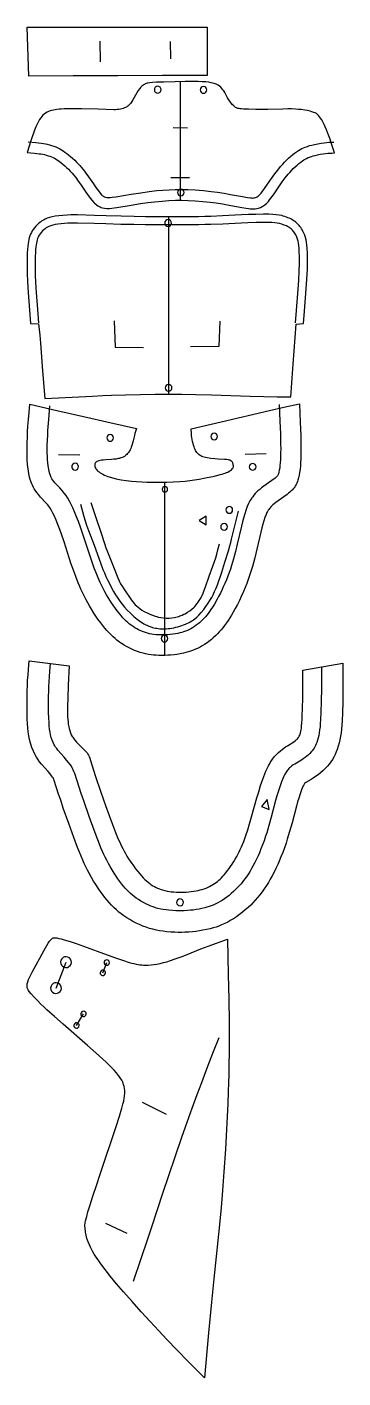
# Model space of a CAD drawing. Extents: x 1 to 293, y 1 to 877.
# Drawn here: x 1 to 118, y 376 to 877 of the extents above; entities that cross this region are included whole.
import ezdxf

# ---------------------------------------------------------------- set-up
doc = ezdxf.new("R2010")
doc.units = 0

msp = doc.modelspace()

# ---------------------------------------------------------------- linework, layer by layer
for points in [[(67.868591, 859.527405), (51.307343, 859.458679), (34.74617, 859.389893), (18.184999, 859.321045), (1.62375, 859.252258), (0.999453, 877.434875), (17.716719, 877.448975), (34.433983, 877.463135), (51.151249, 877.477234), (67.868591, 877.491333), (67.868591, 859.527405)], [(28.059765, 872.245667), (28.17914, 864.550537)], [(54.173748, 872.06958), (54.293903, 865.652161)], [(1, 830.877686), (3.731562, 830.653809), (5.476016, 830.467163), (6.178515, 830.368042), (6.920938, 830.238953), (7.508437, 830.115051), (8.15789, 829.953125), (8.881953, 829.74176), (9.522031, 829.52832), (10.082969, 829.31366), (10.659531, 829.059814), (11.256093, 828.75769), (11.771718, 828.462341), (12.306093, 828.122314), (12.968828, 827.65802), (13.648594, 827.139587), (14.338281, 826.574768), (15.030937, 825.971069), (15.719687, 825.336243), (16.399843, 824.674255), (17.070234, 823.983826), (17.73, 823.262878), (18.271093, 822.63739), (19.119062, 821.587097), (20.046249, 820.337585), (20.848749, 819.191833), (22.875624, 816.224915), (24.125, 814.469971), (25.054531, 813.250549), (25.76453, 812.421082), (26.115469, 812.064453), (26.513594, 811.711304), (26.859297, 811.447388), (27.28367, 811.168518), (27.737812, 810.91864), (28.153671, 810.729431), (28.596718, 810.565247), (29.069374, 810.427612), (29.838749, 810.274841), (30.684608, 810.190125), (31.610624, 810.17804), (32.504295, 810.231445), (33.365154, 810.3302), (34.363514, 810.478821), (39.699219, 811.379272), (43.167187, 811.928345), (45.819218, 812.309875), (48.404842, 812.633972), (51.133282, 812.905579), (53.691013, 813.084106), (56.10828, 813.177246), (58.414139, 813.193054), (60.871716, 813.133179), (63.476406, 812.991943), (66.237968, 812.770752), (68.965782, 812.481628), (71.253433, 812.179688), (73.576714, 811.818359), (76.090157, 811.383118), (80.764687, 810.531494), (82.388435, 810.258362), (83.262184, 810.13147), (83.918671, 810.054199), (84.501564, 810.00769), (85.028984, 809.993286), (85.677811, 810.026184), (86.304688, 810.121521), (87.028122, 810.30719), (87.683594, 810.543884), (88.333672, 810.84967), (88.885155, 811.175049), (89.412964, 811.558472), (89.934685, 812.022278), (90.318588, 812.419128), (90.639839, 812.784119), (91.067657, 813.308716), (91.533432, 813.919434), (92.478668, 815.236572), (94.796486, 818.59552), (95.789688, 819.999268), (96.919373, 821.513), (98.004845, 822.858887), (98.596718, 823.543274), (99.295387, 824.30719), (99.898438, 824.930298), (100.603127, 825.617432), (101.304527, 826.258118), (101.998589, 826.84906), (102.685776, 827.388489), (103.272263, 827.809753), (103.859451, 828.192871), (104.35125, 828.482849), (104.84687, 828.746216), (105.450157, 829.02832), (105.964684, 829.238525), (106.602654, 829.465088), (107.269684, 829.668701), (107.973122, 829.854675), (108.846558, 830.055237), (109.888435, 830.261597), (110.926559, 830.436646), (111.908119, 830.572693), (112.681015, 830.654419), (113.460625, 830.708191), (114.159531, 830.73114), (115.157501, 830.734985), (113.98156, 834.540344), (113.558746, 835.820923), (113.117653, 837.081726), (112.653671, 838.317261), (112.250854, 839.31781), (111.755463, 840.463806), (111.338516, 841.357849), (110.841095, 842.337402), (110.434845, 843.060303), (110.041245, 843.684998), (109.65625, 844.212891), (109.269608, 844.655762), (108.870934, 845.025818), (108.449844, 845.335388), (107.995781, 845.596436), (107.498276, 845.821289), (106.837189, 846.055969), (106.114838, 846.257813), (105.210152, 846.457703), (104.116875, 846.648254), (102.840309, 846.826294), (101.799454, 846.939148), (100.677963, 847.024292), (99.250854, 847.081055), (97.834213, 847.089722), (96.013283, 847.055664), (90.407188, 846.893799), (88.354454, 846.873169), (85.942032, 846.886414), (83.276329, 846.944519), (81.352966, 847.02594), (80.687424, 847.075684), (80.129295, 847.137695), (79.729141, 847.200989), (79.306564, 847.293884), (78.989685, 847.390137), (78.752968, 847.48407), (78.471329, 847.627869), (78.252182, 847.767944), (78.033905, 847.933838), (77.755699, 848.182495), (77.220467, 848.760193), (76.90461, 849.151611), (76.579605, 849.58905), (75.982033, 850.481445), (75.516167, 851.258118), (74.441719, 853.172791), (74.083282, 853.753235), (73.782188, 854.193176), (73.383202, 854.699585), (72.954453, 855.145203), (72.494064, 855.529907), (72.001953, 855.859619), (71.691246, 856.033264), (71.258904, 856.239441), (70.920937, 856.376648), (70.452026, 856.538635), (69.962029, 856.679565), (69.449608, 856.801941), (68.477814, 856.975525), (67.374374, 857.101868), (66.096558, 857.186462), (64.602104, 857.234619), (62.603046, 857.252258), (59.795467, 857.232422), (55.964138, 857.167419), (51.830391, 857.076599), (49.097813, 856.987183), (47.553749, 856.901917), (46.570938, 856.806335), (45.859688, 856.683044), (45.573982, 856.608337), (45.257263, 856.50061), (44.903904, 856.347229), (44.612732, 856.196289), (44.264297, 855.981934), (43.973747, 855.77124), (43.682266, 855.527405), (43.388985, 855.246704), (43.152657, 854.993164), (42.854843, 854.63855), (42.318279, 853.911804), (41.735466, 853.011292), (41.237576, 852.159668), (40.311016, 850.479065), (39.88953, 849.786865), (39.436172, 849.154419), (39.192577, 848.864929), (38.93586, 848.593994), (38.594376, 848.28186), (38.30328, 848.053955), (37.914532, 847.796875), (37.582264, 847.613953), (37.22953, 847.451599), (36.761326, 847.277588), (36.271248, 847.133423), (35.768906, 847.017151), (35.163593, 846.911316), (34.474998, 846.829407), (33.827343, 846.786621), (33.187107, 846.776062), (27.476093, 846.94928), (21.281563, 847.079773), (17.530155, 847.116089), (16.07375, 847.106873), (14.750781, 847.077271), (13.72375, 847.032227), (12.937812, 846.978638), (12.071953, 846.892334), (11.409843, 846.799988), (10.797031, 846.687073), (10.120937, 846.522888), (9.603281, 846.363037), (9.032969, 846.146606), (8.431719, 845.864441), (7.82, 845.508972), (7.341094, 845.171204), (6.898516, 844.786011), (6.473281, 844.321716), (6.108438, 843.836792), (5.665703, 843.141602), (5.262422, 842.418884), (4.768125, 841.431946), (4.329609, 840.469727), (3.8075, 839.220032), (3.356484, 838.046936), (2.906016, 836.78894), (2.381484, 835.234924), (1, 830.877686)], [(50.786873, 854.231201), (50.691719, 854.709595), (50.42078, 855.115112), (50.015232, 855.386047), (49.536873, 855.481201), (49.058514, 855.386047), (48.652969, 855.115112), (48.38203, 854.709595), (48.286873, 854.231201), (48.38203, 853.752869), (48.652969, 853.347351), (49.058514, 853.076416), (49.536873, 852.981201), (50.015232, 853.076416), (50.42078, 853.347351), (50.691719, 853.752869), (50.786873, 854.231201)], [(58.059685, 813.332092), (58.059685, 824.282715), (58.059685, 835.233337), (58.059685, 846.18396), (58.059685, 857.134583)], [(67.787262, 854.15271), (67.692108, 854.631165), (67.421089, 855.036621), (67.015625, 855.307556), (66.537262, 855.40271), (66.058907, 855.307556), (65.653358, 855.036621), (65.382423, 854.631165), (65.287262, 854.15271), (65.382423, 853.674438), (65.653358, 853.26886), (66.058907, 852.997864), (66.537262, 852.90271), (67.015625, 852.997864), (67.421089, 853.26886), (67.692108, 853.674438), (67.787262, 854.15271)], [(55.266716, 840.186707), (60.569763, 840.035278)], [(1.382734, 834.859619), (4.219141, 834.631409), (5.257109, 834.528259), (6.231484, 834.411133), (7.13125, 834.276245), (7.854609, 834.143433), (8.54875, 833.992432), (9.340468, 833.790039), (10.133828, 833.556091), (10.946172, 833.283936), (11.660625, 833.010376), (12.39289, 832.689758), (13.144062, 832.313049), (13.785313, 831.949585), (14.440547, 831.53656), (15.107031, 831.076294), (15.780468, 830.574768), (16.456562, 830.037415), (17.131016, 829.469971), (17.932264, 828.757507), (18.717968, 828.019287), (19.358515, 827.386597), (19.985703, 826.737244), (20.599218, 826.070557), (21.198515, 825.385498), (21.783438, 824.681458), (22.353437, 823.957703), (22.908516, 823.217102), (23.870546, 821.865356), (25.65539, 819.251648), (26.557655, 817.956909), (27.500546, 816.65387), (28.175781, 815.778015), (28.692656, 815.186157), (28.919296, 814.968079), (29.113203, 814.809265), (29.343203, 814.649902), (29.5525, 814.532532), (29.786249, 814.43396), (30.063437, 814.350403), (30.600468, 814.249756), (31.191093, 814.206299), (31.858124, 814.218323), (32.679451, 814.295044), (34.031719, 814.493103), (39.699062, 815.436157), (43.286404, 815.992737), (46.341091, 816.415588), (49.271561, 816.752258), (51.427185, 816.945374), (53.774529, 817.097168), (56.01445, 817.179932), (58.164219, 817.19873), (59.468281, 817.181396), (60.745625, 817.144226), (63.476406, 817.003357), (64.928902, 816.898804), (66.599762, 816.75647), (69.43383, 816.455994), (71.799294, 816.144104), (74.188354, 815.773193), (76.523438, 815.371338), (81.050781, 814.553833), (82.852814, 814.249878), (84.031715, 814.085205), (84.459137, 814.044922), (84.852264, 814.02887), (85.203514, 814.045166), (85.533745, 814.098328), (85.888596, 814.193054), (86.213043, 814.319275), (86.509377, 814.473511), (86.816635, 814.676147), (87.107811, 814.915527), (87.393829, 815.198364), (87.923668, 815.816162), (88.623672, 816.743652), (91.798668, 821.302185), (93.029839, 823.009277), (94.108589, 824.419495), (95.184219, 825.727844), (95.952965, 826.599365), (96.625389, 827.319885), (97.423592, 828.126831), (98.117653, 828.787415), (98.937027, 829.519104), (99.645782, 830.110535), (100.361015, 830.66626), (101.083595, 831.18335), (101.814529, 831.659058), (102.430626, 832.021851), (103.053902, 832.352234), (103.685387, 832.650146), (104.327812, 832.918396), (105.116951, 833.205994), (105.930626, 833.461609), (106.77359, 833.691101), (107.799057, 833.933044), (109.003593, 834.177307), (110.191635, 834.381592), (111.308594, 834.539795), (112.185936, 834.635986), (113.062576, 834.700195), (113.931091, 834.72998), (114.985931, 834.732422)], [(54.465935, 821.625427), (61.368591, 821.598633)], [(59.364452, 816.083557), (59.269295, 816.561951), (58.99828, 816.967468), (58.592812, 817.238403), (58.114452, 817.333557), (57.636093, 817.238403), (57.230545, 816.967468), (56.95961, 816.561951), (56.864452, 816.083557), (56.95961, 815.605225), (57.230545, 815.199768), (57.636093, 814.928711), (58.114452, 814.833557), (58.592812, 814.928711), (58.99828, 815.199768), (59.269295, 815.605225), (59.364452, 816.083557)], [(98.947495, 740.207581), (99.821167, 752.333252), (100.909996, 767.247925), (103.732025, 767.446228), (104.05101, 772.017029), (104.669998, 780.288757), (104.922188, 783.911255), (105.125, 787.564514), (105.179688, 789.089844), (105.203667, 790.317017), (105.198746, 792.028748), (105.152809, 793.581177), (105.056244, 795.250854), (104.93, 796.664185), (104.795311, 797.673096), (104.636948, 798.507568), (104.399841, 799.427612), (104.125389, 800.257324), (103.920235, 800.779541), (103.736328, 801.197144), (103.480469, 801.717468), (103.254059, 802.130859), (102.942734, 802.641846), (102.670151, 803.044495), (102.375778, 803.439819), (102.058983, 803.825928), (101.719063, 804.20105), (101.355385, 804.563416), (100.96711, 804.911072), (100.659454, 805.161255), (100.337265, 805.401306), (99.885078, 805.704651), (99.410156, 805.988281), (98.91758, 806.252075), (98.412262, 806.495911), (97.899216, 806.719543), (97.383354, 806.922974), (96.742188, 807.148438), (96.114296, 807.341675), (95.622887, 807.473511), (94.629532, 807.681946), (93.550392, 807.826782), (92.299606, 807.919983), (90.798592, 807.973083), (88.839684, 807.993286), (86.000702, 807.962463), (83.179764, 807.875916), (80.676872, 807.759033), (73.553276, 807.372009), (69.231323, 807.19751), (67.038437, 807.139648), (64.716171, 807.09906), (59.199608, 807.055908), (49.47031, 807.060303), (44.97242, 807.094055), (40.778904, 807.149231), (35.953358, 807.241455), (30.353281, 807.380066), (26.04875, 807.509338), (19.737108, 807.732788), (18.440624, 807.752197), (17.333984, 807.741516), (15.913125, 807.689453), (14.346797, 807.582153), (12.804844, 807.42395), (11.457734, 807.233276), (10.317031, 807.015869), (9.380078, 806.781677), (8.514766, 806.501099), (7.724218, 806.171692), (7.098906, 805.852417), (6.514843, 805.50061), (5.965547, 805.117798), (5.360078, 804.634216), (4.788516, 804.113708), (4.253047, 803.560425), (3.756172, 802.978088), (3.300469, 802.370972), (2.944375, 801.832336), (2.620625, 801.267944), (2.329375, 800.665039), (2.070469, 800.010742), (1.844062, 799.292297), (1.680156, 798.635193), (1.538047, 797.918274), (1.416094, 797.13623), (1.293984, 796.104919), (1.195547, 794.964172), (1.117813, 793.705322), (1.050078, 792.077881), (1.013281, 790.554382), (1, 788.926697), (1.01375, 787.208862), (1.048516, 785.718445), (1.152969, 783.24469), (1.309297, 780.717651), (1.952969, 772.454529), (2.308437, 767.45575), (5.316875, 767.290588), (5.709375, 763.097229), (5.969375, 760.13031), (6.763047, 749.851074), (7.637422, 739.648254), (25.365313, 740.508362), (29.166718, 740.673035), (32.406326, 740.794189), (37.572891, 740.951843), (43.100624, 741.083557), (48.537498, 741.180786), (53.47031, 741.234497), (58.55125, 741.227966), (63.555935, 741.144653), (69.571404, 740.973083), (83.864922, 740.475891), (88.971016, 740.31897), (93.944611, 740.221313), (98.947495, 740.207581)], [(100.738197, 767.639038), (101.058205, 772.225769), (101.65461, 780.194641), (101.891167, 783.549194), (102.093437, 786.989197), (102.187416, 789.549072), (102.203438, 791.083862), (102.183746, 792.487854), (102.128593, 793.902039), (102.039215, 795.255005), (101.931404, 796.374817), (101.810623, 797.228577), (101.654686, 797.993164), (101.451561, 798.7229), (101.160469, 799.523132), (100.795624, 800.303894), (100.583984, 800.683716), (100.352028, 801.054688), (100.098434, 801.415283), (99.878517, 801.695618), (99.580154, 802.034668), (99.321327, 802.295898), (99.043282, 802.547485), (98.744843, 802.788818), (98.424843, 803.019226), (98.082886, 803.237976), (97.345467, 803.638733), (96.561874, 803.987732), (95.662498, 804.313904), (94.777184, 804.565674), (93.955856, 804.730774), (93.014687, 804.848267), (91.868515, 804.925842), (90.445, 804.970459), (88.781792, 804.985779), (86.043594, 804.95813), (83.062111, 804.866455), (80.590309, 804.749146), (73.683907, 804.374695), (69.326324, 804.198547), (67.114922, 804.14032), (64.774452, 804.099365), (59.221249, 804.055847), (49.449139, 804.060242), (44.93539, 804.094177), (40.726795, 804.149536), (35.883202, 804.24231), (30.265781, 804.381104), (25.957188, 804.51001), (19.713593, 804.729126), (18.615469, 804.746887), (17.558907, 804.739685), (16.218828, 804.693909), (14.911797, 804.609436), (13.651172, 804.489075), (12.453125, 804.333801), (11.459844, 804.163757), (10.552343, 803.960632), (9.842422, 803.753418), (9.133594, 803.481018), (8.662812, 803.251709), (8.165313, 802.957153), (7.708828, 802.633728), (7.218828, 802.228943), (6.756562, 801.790283), (6.325937, 801.323547), (5.884531, 800.772339), (5.534688, 800.262695), (5.29875, 799.854492), (5.119062, 799.484375), (4.922969, 798.990234), (4.775391, 798.525757), (4.616797, 797.891418), (4.499531, 797.289307), (4.395312, 796.61438), (4.30375, 795.861206), (4.209922, 794.846924), (4.132891, 793.703125), (4.072031, 792.421082), (4.02875, 791.00415), (4.006953, 789.467163), (4.007891, 788.105896), (4.028515, 786.681152), (4.071094, 785.201965), (4.170312, 783.058716), (4.329141, 780.564331), (4.945625, 772.667847), (5.302187, 767.649902)], [(53.394375, 805.995911), (52.916092, 805.900757), (52.510544, 805.629822), (52.239529, 805.224365), (52.144375, 804.745911), (52.239529, 804.267639), (52.510544, 803.862122), (52.916092, 803.591064), (53.394375, 803.495911), (53.872734, 803.591064), (54.278278, 803.862122), (54.549297, 804.267639), (54.644375, 804.745911), (54.549297, 805.224365), (54.278278, 805.629822), (53.872734, 805.900757), (53.394375, 805.995911)], [(53.587967, 806.807617), (53.587967, 790.411011), (53.587967, 774.014343), (53.587967, 757.617615), (53.587967, 741.220947)], [(33.349766, 768.393127), (33.745155, 758.69574), (44.22031, 758.578125)], [(72.590698, 768.349426), (72.203903, 758.873596), (61.681328, 758.749207)], [(53.572655, 744.839966), (53.094296, 744.744812), (52.688747, 744.473877), (52.417812, 744.068359), (52.322655, 743.589966), (52.417812, 743.111633), (52.688747, 742.706055), (53.094296, 742.43512), (53.572655, 742.339966), (54.051014, 742.43512), (54.456562, 742.706055), (54.727497, 743.111633), (54.822655, 743.589966), (54.727497, 744.068359), (54.456562, 744.473877), (54.051014, 744.744812), (53.572655, 744.839966)], [(102.180779, 737.648682), (102.486794, 730.654175), (102.656013, 725.862183), (102.736717, 722.013916), (102.745079, 720.008423), (102.729996, 718.613831), (102.695389, 717.318176), (102.619843, 715.737122), (102.541794, 714.654602), (102.410309, 713.3396), (102.248825, 712.1604), (102.05867, 711.105164), (101.841095, 710.161987), (101.597656, 709.319275), (101.39875, 708.745911), (101.185699, 708.217712), (100.957809, 707.730042), (100.714218, 707.278442), (100.454216, 706.858276), (100.177032, 706.465149), (99.882027, 706.094421), (99.459526, 705.627258), (99.119843, 705.291321), (98.635078, 704.854065), (98.112968, 704.419983), (97.558594, 703.98645), (96.38578, 703.125671), (93.46273, 701.064758), (92.811089, 700.566467), (92.318672, 700.152588), (91.965622, 699.825439), (91.626167, 699.478516), (91.089607, 698.842712), (90.784683, 698.418579), (90.58828, 698.11499), (90.303589, 697.624573), (90.120392, 697.272156), (89.768433, 696.504761), (89.352104, 695.433105), (88.956718, 694.244446), (88.576637, 692.946838), (88.206169, 691.548584), (87.839767, 690.057861), (86.383751, 683.723206), (85.595779, 680.487427), (85.113121, 678.663086), (84.699059, 677.200317), (84.257652, 675.73645), (83.786873, 674.270935), (83.154373, 672.435425), (82.610703, 670.963257), (82.031403, 669.486877), (81.414604, 668.005554), (80.587814, 666.145752), (79.881485, 664.654602), (79.139061, 663.171692), (78.365074, 661.708862), (77.563751, 660.277954), (76.947418, 659.232727), (76.32, 658.217041), (75.683281, 657.23584), (75.039139, 656.294128), (74.389374, 655.39679), (73.735542, 654.547791), (73.077652, 653.746216), (72.415627, 652.990051), (71.749298, 652.277222), (71.078278, 651.605774), (70.176323, 650.771362), (69.49398, 650.18866), (68.576012, 649.465271), (67.881248, 648.960388), (66.945938, 648.333435), (65.998283, 647.755981), (65.275932, 647.354431), (64.292267, 646.859985), (63.535702, 646.519043), (62.496872, 646.10321), (61.691719, 645.819519), (60.861328, 645.559387), (60.003044, 645.322266), (59.114296, 645.107422), (57.87867, 644.85498), (56.592968, 644.642456), (55.604294, 644.51062), (54.264374, 644.373291), (53.250935, 644.300232), (52.236717, 644.253906), (51.227421, 644.235229), (49.899765, 644.254883), (48.925076, 644.30426), (47.974922, 644.384338), (47.052265, 644.495239), (46.155857, 644.63562), (44.99828, 644.86676), (44.15625, 645.071472), (43.064999, 645.383667), (42.006016, 645.738037), (40.975235, 646.131653), (39.968437, 646.561462), (38.981716, 647.02478), (38.010391, 647.525391), (37.049297, 648.073242), (36.093357, 648.679077), (35.376717, 649.177551), (34.417419, 649.909546), (33.692345, 650.514771), (32.960079, 651.172974), (32.218437, 651.88855), (31.465311, 652.666016), (30.700859, 653.505859), (29.929062, 654.403137), (29.154062, 655.352234), (28.379921, 656.347778), (27.356405, 657.737671), (26.600702, 658.819824), (25.859842, 659.929932), (24.902344, 661.44397), (24.212343, 662.597717), (23.551094, 663.761108), (22.920546, 664.930054), (21.934296, 666.887024), (21.022655, 668.849731), (20.508436, 670.027893), (20.016874, 671.204773), (19.095547, 673.549805), (18.24625, 675.875061), (17.456718, 678.169495), (16.71664, 680.417419), (14.799922, 686.38855), (13.8375, 689.216614), (13.209296, 690.945129), (12.498593, 692.790466), (11.820391, 694.438904), (11.183672, 695.87738), (10.587812, 697.108276), (10.089531, 698.029724), (9.582578, 698.860291), (9.0475, 699.630676), (8.56625, 700.248718), (8.043047, 700.862854), (6.070547, 703.001343), (5.254375, 703.928894), (4.592656, 704.757629), (3.981406, 705.630371), (3.695625, 706.089966), (3.423281, 706.568909), (3, 707.417542), (2.764609, 707.961609), (2.543516, 708.5354), (2.207109, 709.565063), (1.9675, 710.462341), (1.705156, 711.677246), (1.525078, 712.718018), (1.337266, 714.097351), (1.216719, 715.257263), (1.103281, 716.769897), (1.031094, 718.343445), (1.000078, 719.967651), (1.006562, 721.625854), (1.044453, 723.295837), (1.122813, 725.284302), (1.226875, 727.21936), (1.366797, 729.358337), (1.555391, 731.862854), (1.77, 734.390503), (2.055625, 737.489258), (12.107344, 735.190063), (21.946093, 732.939453), (31.784843, 730.688904), (41.623516, 728.438354), (41.286015, 727.396606), (41.052654, 726.573181), (40.881485, 725.875244), (40.445938, 723.937927), (40.205235, 722.992493), (39.962654, 722.19458), (39.726482, 721.541931), (39.506248, 721.020325), (39.310078, 720.614563), (39.102421, 720.237), (38.883358, 719.889282), (38.655937, 719.57196), (38.379063, 719.230225), (38.062031, 718.884338), (37.724998, 718.556641), (37.432968, 718.297852), (37.172733, 718.096069), (36.942734, 717.951599), (36.684765, 717.824036), (36.324688, 717.683044), (35.882576, 717.540039), (35.375546, 717.402222), (34.893826, 717.291992), (34.097031, 717.151672), (33.19656, 717.04718), (32.344688, 716.983032), (30.320391, 716.869507), (29.223906, 716.764771), (28.630703, 716.678955), (28.140078, 716.586487), (27.682108, 716.47522), (27.272343, 716.343994), (26.925938, 716.19165), (26.652344, 716.017883), (26.445936, 715.825012), (26.279764, 715.578979), (26.182186, 715.314026), (26.138985, 714.993347), (26.157108, 714.658569), (26.24625, 714.270386), (26.363047, 713.963806), (26.51914, 713.65625), (26.715937, 713.349609), (26.922499, 713.087219), (27.169374, 712.825317), (27.461639, 712.563416), (27.743437, 712.345154), (28.129608, 712.083313), (28.638203, 711.780518), (29.19664, 711.483948), (29.791874, 711.197388), (30.410936, 710.924133), (30.962812, 710.701538), (31.557108, 710.487305), (32.706875, 710.141907), (34.151249, 709.801147), (35.944843, 709.463562), (37.799843, 709.180664), (39.817108, 708.936646), (41.701717, 708.766174), (43.692108, 708.643188), (45.561172, 708.573486), (47.88953, 708.536072), (50.465, 708.542847), (52.874138, 708.587952), (55.330467, 708.6745), (57.738827, 708.807556), (59.693047, 708.962158), (61.494373, 709.155273), (63.142811, 709.378601), (64.888596, 709.663208), (67.289841, 710.124207), (70.610542, 710.830627), (72.778824, 711.344543), (73.472496, 711.530518), (74.079216, 711.714111), (74.624298, 711.906616), (75.061798, 712.087219), (75.55867, 712.325195), (76.040001, 712.59021), (76.545776, 712.910217), (76.926796, 713.190918), (77.229218, 713.458984), (77.441635, 713.707275), (77.544296, 713.876648), (77.612419, 714.04364), (77.651482, 714.211792), (77.667969, 714.420349), (77.656792, 714.680542), (77.612968, 714.995667), (77.549767, 715.273438), (77.465546, 715.539856), (77.378044, 715.749756), (77.277184, 715.936096), (77.18187, 716.074341), (77.052185, 716.222656), (76.903824, 716.354614), (76.734688, 716.473511), (76.359138, 716.666321), (76.099998, 716.757568), (75.785233, 716.837219), (75.100311, 716.940308), (74.375626, 716.993835), (71.939766, 717.105347), (70.775703, 717.189697), (69.250153, 717.357483), (67.92453, 717.568359), (67.250854, 717.709595), (66.76078, 717.834778), (66.324684, 717.970703), (65.944214, 718.11676), (65.613281, 718.27179), (65.259605, 718.476318), (64.960861, 718.690552), (64.704605, 718.912354), (64.393356, 719.230835), (64.072578, 719.6073), (63.847889, 719.916687), (63.632969, 720.267944), (63.424297, 720.677795), (63.218357, 721.163025), (63.047264, 721.633423), (62.846325, 722.264587), (62.656094, 722.948242), (62.482655, 723.662537), (62.332344, 724.385986), (62.211094, 725.097351), (62.118984, 725.787964), (62.050076, 726.461792), (61.928356, 728.317688), (73.127579, 730.925842), (91.105782, 735.186707), (96.331718, 736.373596), (102.180779, 737.648682)], [(94.686249, 737.36969), (94.942886, 731.144897), (95.106407, 726.449524), (95.191872, 722.733704), (95.207886, 720.833984), (95.201248, 719.53656), (95.177345, 718.358032), (95.12117, 716.9646), (95.041641, 715.759888), (94.943588, 714.727966), (94.831947, 713.852661), (94.680542, 712.954407), (94.524765, 712.244751), (94.344452, 711.597961), (94.195625, 711.193054), (94.03109, 710.87677), (93.834213, 710.618164), (93.588593, 710.385986), (93.206017, 710.098633), (90.639374, 708.325073), (88.94828, 707.081848), (88.123985, 706.440674), (87.452263, 705.887146), (86.778435, 705.289185), (86.276718, 704.806946), (85.781876, 704.291931), (85.297417, 703.741089), (84.826874, 703.151001), (84.522499, 702.734192), (84.082809, 702.071533), (83.802185, 701.603333), (83.53289, 701.112854), (83.275078, 700.600403), (82.791405, 699.514099), (82.346169, 698.355164), (81.836166, 696.81958), (81.368752, 695.206787), (81.018906, 693.87439), (80.603516, 692.173279), (79.097809, 685.588745), (78.429611, 682.81134), (78.073669, 681.429993), (77.69812, 680.056458), (76.985779, 677.674194), (76.544533, 676.32373), (76.076561, 674.980042), (75.580467, 673.642395), (75.054764, 672.309692), (74.497971, 670.98114), (73.908669, 669.655823), (73.445, 668.664368), (72.800934, 667.352539), (72.132576, 666.062561), (71.618515, 665.116089), (70.567886, 663.297668), (69.858124, 662.15564), (69.32476, 661.343811), (68.793121, 660.575684), (68.265549, 659.855835), (67.743126, 659.185974), (67.225464, 658.563843), (66.712029, 657.98645), (66.202187, 657.450928), (65.695389, 656.954468), (65.023201, 656.348206), (64.521011, 655.931519), (63.85289, 655.421448), (63.185154, 654.957031), (62.516094, 654.531677), (61.840313, 654.142456), (61.325077, 653.873291), (60.62117, 653.543518), (59.891716, 653.245667), (59.129608, 652.978271), (58.532497, 652.796753), (57.696796, 652.579041), (57.036484, 652.433167), (56.109138, 652.261169), (55.138123, 652.116333), (54.136562, 652.000427), (53.11742, 651.915527), (52.093906, 651.863342), (51.331326, 651.846863), (50.331638, 651.856628), (49.601952, 651.888672), (48.895622, 651.942871), (47.993984, 652.049683), (47.345703, 652.154297), (46.515076, 652.324585), (45.71867, 652.527954), (44.951954, 652.761841), (44.210232, 653.023804), (43.311329, 653.387146), (42.435467, 653.786072), (41.744453, 654.134583), (41.055779, 654.52063), (40.363438, 654.955078), (39.661327, 655.449219), (39.124844, 655.86554), (38.391407, 656.490601), (37.824532, 657.017944), (37.240391, 657.600586), (36.636875, 658.242859), (35.805233, 659.189331), (35.166874, 659.960754), (34.52047, 660.779846), (33.870468, 661.641846), (33.00531, 662.849915), (32.363125, 663.794067), (31.731327, 664.765625), (31.11414, 665.759888), (30.51586, 666.7724), (29.940311, 667.798401), (29.388437, 668.835754), (28.859062, 669.883423), (28.185936, 671.294678), (27.393124, 673.078674), (26.649139, 674.880676), (25.948124, 676.696228), (25.284531, 678.520996), (24.529531, 680.714966), (23.810781, 682.898438), (21.887655, 688.875366), (20.884844, 691.81488), (20.102499, 693.953979), (19.435078, 695.671448), (18.665312, 697.526184), (18.017344, 698.976624), (17.382109, 700.292419), (16.753437, 701.485046), (16.122656, 702.570557), (15.481484, 703.56488), (14.821406, 704.483948), (14.019375, 705.480896), (13.202499, 706.405701), (11.380156, 708.363831), (10.943906, 708.865356), (10.638437, 709.249268), (10.243984, 709.823608), (9.965, 710.326721), (9.677656, 710.995361), (9.468359, 711.634521), (9.241328, 712.534729), (9.067968, 713.411072), (8.883359, 714.607788), (8.753437, 715.718994), (8.649453, 716.92749), (8.574922, 718.227356), (8.539219, 719.328979), (8.525937, 720.775085), (8.543828, 722.276794), (8.599218, 724.116699), (8.683281, 725.957031), (8.787031, 727.754272), (9.082656, 731.841003), (9.52789, 736.847229)], [(31.887733, 726.230469), (31.409374, 726.135315), (31.003828, 725.86438), (30.732889, 725.458801), (30.637733, 724.980469), (30.732889, 724.502075), (31.003828, 724.096558), (31.409374, 723.825623), (31.887733, 723.730469), (32.366093, 723.825623), (32.771641, 724.096558), (33.042576, 724.502075), (33.137733, 724.980469), (33.042576, 725.458801), (32.771641, 725.86438), (32.366093, 726.135315), (31.887733, 726.230469)], [(70.496948, 726.768372), (70.018593, 726.673157), (69.613121, 726.402222), (69.34211, 725.996704), (69.246948, 725.518372), (69.34211, 725.039978), (69.613121, 724.63446), (70.018593, 724.363525), (70.496948, 724.268372), (70.975311, 724.363525), (71.380859, 724.63446), (71.651794, 725.039978), (71.746948, 725.518372), (71.651794, 725.996704), (71.380859, 726.402222), (70.975311, 726.673157), (70.496948, 726.768372)], [(12.650624, 718.806335), (20.67664, 718.696106)], [(81.970001, 718.998901), (89.823433, 719.164063)], [(18.844063, 715.562256), (18.365704, 715.467102), (17.960155, 715.196167), (17.689219, 714.790588), (17.594063, 714.312256), (17.689219, 713.833862), (17.960155, 713.428345), (18.365704, 713.15741), (18.844063, 713.062256), (19.322344, 713.15741), (19.72789, 713.428345), (19.998905, 713.833862), (20.094063, 714.312256), (19.998905, 714.790588), (19.72789, 715.196167), (19.322344, 715.467102), (18.844063, 715.562256)], [(84.791641, 715.517456), (84.313278, 715.422302), (83.90773, 715.151367), (83.636795, 714.74585), (83.541641, 714.267456), (83.636795, 713.789124), (83.90773, 713.383667), (84.313278, 713.11261), (84.791641, 713.017456), (85.269997, 713.11261), (85.675545, 713.383667), (85.94648, 713.789124), (86.041641, 714.267456), (85.94648, 714.74585), (85.675545, 715.151367), (85.269997, 715.422302), (84.791641, 715.517456)], [(52.055466, 708.456787), (52.055466, 692.494568), (52.055466, 676.53241), (52.055466, 660.570129), (52.055466, 644.607849)], [(52.210232, 706.899048), (51.827576, 706.822937), (51.503124, 706.60614), (51.286404, 706.281799), (51.210232, 705.899048), (51.286404, 705.516418), (51.503124, 705.191956), (51.827576, 704.97522), (52.210232, 704.899048), (52.592968, 704.97522), (52.917343, 705.191956), (53.13414, 705.516418), (53.210232, 705.899048), (53.13414, 706.281799), (52.917343, 706.60614), (52.592968, 706.822937), (52.210232, 706.899048)], [(20.895077, 700.427734), (21.628984, 697.641602), (22.150156, 695.761719), (22.630312, 694.153015), (23.131561, 692.62207), (23.852343, 690.613525), (25.922968, 685.11853), (28.267187, 678.63501), (29.190233, 676.190857), (29.738592, 674.845093), (30.296562, 673.573364), (30.871639, 672.351624), (31.471796, 671.15271), (32.292969, 669.601135), (33.181404, 668.003967), (33.916328, 666.753662), (34.68531, 665.526306), (35.484295, 664.348999), (36.309841, 663.246155), (37.163513, 662.216309), (38.179688, 661.107117), (39.382813, 659.915833), (40.658123, 658.754272), (41.851875, 657.76001), (42.938828, 656.947876), (43.89922, 656.313416), (44.388592, 656.0224), (44.883747, 655.751465), (45.721405, 655.346619), (46.230938, 655.131775), (46.745625, 654.937866), (47.61414, 654.661133), (48.141407, 654.522705), (48.673122, 654.40509), (49.208984, 654.307861), (49.748905, 654.231262), (50.292576, 654.174988), (50.84, 654.138977), (51.390781, 654.122742), (52.130077, 654.130432), (52.687813, 654.157593), (53.435467, 654.221008), (53.998905, 654.288086), (54.753124, 654.402405), (55.510311, 654.543823), (56.26992, 654.710632), (57.030468, 654.901794), (57.787968, 655.116882), (58.537579, 655.356018), (59.09156, 655.551208), (59.815468, 655.832581), (60.344685, 656.059448), (61.028122, 656.383057), (61.521404, 656.641602), (61.995857, 656.913879), (62.450077, 657.199829), (62.885468, 657.499573), (63.303905, 657.813416), (64.098198, 658.483948), (64.848907, 659.213135), (65.690933, 660.139893), (66.638748, 661.302429), (67.46328, 662.408875), (68.272499, 663.594177), (68.945465, 664.669617), (69.591949, 665.796753), (70.105545, 666.773315), (70.688591, 667.981995), (71.234528, 669.217224), (71.742577, 670.464661), (72.286324, 671.916443), (72.776329, 673.342896), (73.338432, 675.123291), (74.467499, 678.885742), (75.807968, 683.062561), (76.372032, 684.987183), (76.692574, 686.205688), (77.001564, 687.459778), (78.376877, 693.310364), (79.505547, 697.800232)], [(24.750937, 701.048096), (26.526093, 695.496765), (28.511719, 689.59021), (29.739531, 685.812927), (30.291639, 684.232666), (30.643202, 683.29834), (31.117655, 682.108215), (33.182579, 677.125549), (34.725311, 673.054199), (35.211563, 671.93866), (35.522732, 671.310303), (35.776875, 670.840454), (36.331017, 669.905823), (36.928123, 668.982849), (39.86039, 664.746155), (40.320156, 664.124817), (40.799374, 663.53125), (41.20578, 663.076965), (41.640156, 662.641418), (42.230858, 662.124207), (42.870544, 661.637329), (43.688438, 661.092712), (44.544765, 660.591309), (45.568748, 660.060242), (46.593594, 659.587036), (47.605545, 659.172791), (48.607578, 658.820679), (49.177109, 658.648743), (49.745388, 658.49884), (50.739063, 658.291321), (51.734295, 658.155823), (52.732498, 658.093445), (53.734451, 658.104126), (54.740936, 658.188354), (55.752655, 658.346375), (56.769138, 658.581726), (57.351406, 658.753601), (57.788513, 658.901367), (58.663124, 659.248169), (59.245937, 659.519043), (59.682655, 659.743958), (60.553749, 660.251953), (61.412029, 660.833801), (62.242264, 661.481995), (63.02906, 662.189148), (63.401325, 662.562317), (63.75703, 662.947571), (64.202026, 663.477966), (64.611015, 664.02594), (64.986328, 664.590759), (65.332031, 665.171936), (65.652031, 665.769043), (66.021873, 666.537109), (66.365387, 667.328552), (66.690308, 668.142578), (67.249611, 669.658447), (68.64492, 673.649658), (70.057343, 677.39679), (70.681091, 679.169312), (71.091721, 680.474915), (71.481949, 681.830688), (71.909843, 683.424255), (72.481323, 685.656555)], [(76.121719, 699.51178), (75.643356, 699.416626), (75.237808, 699.145691), (74.966873, 698.740234), (74.871719, 698.26178), (74.966873, 697.783508), (75.237808, 697.37793), (75.643356, 697.106934), (76.121719, 697.01178), (76.600075, 697.106934), (77.005623, 697.37793), (77.276558, 697.783508), (77.371719, 698.26178), (77.276558, 698.740234), (77.005623, 699.145691), (76.600075, 699.416626), (76.121719, 699.51178)], [(64.897423, 694.289368), (67.57, 692.776245), (67.548752, 694.331421), (67.527496, 695.886475), (64.897423, 694.289368)], [(74.183434, 693.249146), (73.705078, 693.153992), (73.29953, 692.883057), (73.028595, 692.477478), (72.933434, 691.999146), (73.028595, 691.520752), (73.29953, 691.115234), (73.705078, 690.844299), (74.183434, 690.749146), (74.661797, 690.844299), (75.067345, 691.115234), (75.33828, 691.520752), (75.433434, 691.999146), (75.33828, 692.477478), (75.067345, 692.883057), (74.661797, 693.153992), (74.183434, 693.249146)], [(52.058826, 651.755371), (51.580467, 651.660217), (51.174919, 651.389282), (50.903984, 650.983765), (50.808826, 650.505371), (50.903984, 650.027039), (51.174919, 649.62146), (51.580467, 649.350525), (52.058826, 649.255371), (52.537186, 649.350525), (52.942734, 649.62146), (53.213669, 650.027039), (53.308826, 650.505371), (53.213669, 650.983765), (52.942734, 651.389282), (52.537186, 651.660217), (52.058826, 651.755371)], [(16.675312, 640.430298), (16.326641, 633.263733), (16.114765, 628.426025), (16.028515, 625.554565), (16.014999, 623.407104), (16.033516, 622.39801), (16.072187, 621.43927), (16.132187, 620.53418), (16.236094, 619.477905), (16.340937, 618.692261), (16.497421, 617.783447), (16.641483, 617.114136), (16.843515, 616.348816), (17.115391, 615.533203), (17.420391, 614.817749), (17.766874, 614.174988), (17.958281, 613.871948), (18.234844, 613.478882), (18.784922, 612.797302), (19.430157, 612.085938), (20.262264, 611.225952), (22.126171, 609.353027), (22.917343, 608.503723), (23.284922, 608.054504), (23.592577, 607.615906), (23.815702, 607.237793), (24.058046, 606.744019), (24.327812, 606.075867), (24.611172, 605.258972), (26.37203, 599.739746), (28.449453, 593.497803), (30.1325, 588.571167), (31.468046, 584.79303), (32.705547, 581.462708), (33.84914, 578.571106), (34.896484, 576.10614), (35.433044, 574.91803), (35.979141, 573.763123), (36.535469, 572.644287), (37.102734, 571.564209), (37.535858, 570.78125), (38.122341, 569.774963), (38.714764, 568.813171), (39.308437, 567.896851), (39.898357, 567.027344), (40.623123, 566.007935), (41.325001, 565.065796), (42.123829, 564.040283), (42.869297, 563.127625), (43.461952, 562.441528), (44.156639, 561.691711), (44.735859, 561.11554), (45.327969, 560.572327), (45.94492, 560.051575), (46.596718, 559.546936), (47.147266, 559.157715), (47.726795, 558.78418), (48.337891, 558.429443), (48.983513, 558.096069), (49.491875, 557.861694), (50.204372, 557.572571), (50.766171, 557.374512), (51.352188, 557.193909), (52.168827, 556.980225), (53.021404, 556.797485), (53.905231, 556.64563), (54.585938, 556.55188), (55.513435, 556.453674), (56.459454, 556.385986), (57.419296, 556.348633), (58.145466, 556.340454), (59.118122, 556.355774), (60.09, 556.400818), (61.055466, 556.474976), (62.008434, 556.578064), (62.942734, 556.70929), (63.852577, 556.86853), (64.515312, 557.00592), (65.367889, 557.212891), (65.981407, 557.385681), (66.765076, 557.638733), (67.511642, 557.916931), (68.048515, 558.141724), (68.735313, 558.461914), (69.390938, 558.804932), (70.017578, 559.169922), (70.6175, 559.555908), (71.192734, 559.96228), (71.747185, 560.390686), (72.285545, 560.845703), (72.681953, 561.207031), (73.204689, 561.71936), (73.725388, 562.27063), (74.249062, 562.865356), (74.780861, 563.508118), (75.464531, 564.385864), (76.02742, 565.14856), (76.599609, 565.961182), (77.175705, 566.819824), (77.750702, 567.720276), (78.319374, 568.658875), (78.876404, 569.631287), (79.41687, 570.633911), (79.808121, 571.403015), (80.185936, 572.185913), (80.670151, 573.251221), (81.01976, 574.06665), (81.469215, 575.176086), (81.901329, 576.311462), (82.318123, 577.473328), (83.016479, 579.571838), (83.684135, 581.754333), (84.423904, 584.335388), (86.371872, 591.337952), (87.057182, 593.66626), (87.761017, 595.9245), (88.581482, 598.355469), (89.307343, 600.294861), (89.723671, 601.304993), (90.037651, 602.014893), (90.675934, 603.322388), (91.003044, 603.924927), (91.337265, 604.496643), (91.680077, 605.039917), (92.152809, 605.724365), (92.520935, 606.21106), (92.90226, 606.67749), (93.297966, 607.126099), (93.845619, 607.697815), (94.410934, 608.239197), (95.132889, 608.872803), (95.715309, 609.345093), (96.439369, 609.891724), (97.008041, 610.293823), (97.695702, 610.752014), (100.081558, 612.239136), (100.576561, 612.584045), (100.940781, 612.869202), (101.194687, 613.09259), (101.43203, 613.328491), (101.791557, 613.767578), (101.986328, 614.069519), (102.107651, 614.291016), (102.277107, 614.658569), (102.38195, 614.930054), (102.572418, 615.545593), (102.698982, 616.078491), (102.812027, 616.680115), (102.911797, 617.356995), (102.998825, 618.113403), (103.096642, 619.233887), (103.175545, 620.462708), (103.237732, 621.778198), (103.321167, 624.582886), (103.374687, 628.54834), (103.390312, 633.053528), (103.372574, 638.737976), (118.348434, 641.342102), (118.306641, 632.030701), (118.249451, 626.93866), (118.152885, 623.032776), (118.006088, 619.862), (117.906952, 618.429138), (117.772812, 616.933105), (117.610001, 615.53717), (117.413902, 614.22113), (117.181168, 612.970459), (116.910072, 611.769897), (116.589607, 610.570068), (116.205231, 609.365662), (115.851563, 608.423523), (115.448204, 607.490234), (114.9757, 606.543335), (114.433594, 605.60498), (113.839844, 604.711792), (113.215233, 603.882019), (112.557968, 603.100952), (111.782028, 602.273438), (110.974998, 601.498108), (110.053047, 600.69458), (109.109291, 599.945862), (108.163361, 599.258179), (107.329842, 598.697388), (106.472031, 598.158752), (104.547577, 597.052429), (104.190468, 596.837463), (104.120697, 596.802246), (104.057655, 596.726563), (103.754845, 596.186951), (103.652107, 595.979614), (103.478432, 595.598877), (102.99617, 594.412781), (102.438438, 592.878052), (101.906166, 591.260315), (101.497963, 589.910278), (101.044998, 588.302795), (99.424454, 582.139099), (98.53672, 578.928284), (97.663826, 576.042542), (97.186012, 574.574036), (96.584373, 572.820984), (95.960388, 571.106995), (95.318359, 569.446228), (94.663124, 567.854065), (94.117104, 566.603638), (93.438126, 565.142517), (92.745468, 563.750244), (92.044533, 562.431458), (91.336716, 561.181702), (90.624451, 559.996643), (89.904213, 558.862122), (89.041557, 557.575439), (88.27961, 556.503418), (87.488045, 555.45343), (86.656952, 554.419312), (85.782654, 553.402588), (84.872498, 552.41687), (84.083282, 551.616455), (83.097969, 550.680664), (82.068748, 549.770752), (81.008591, 548.898254), (79.919136, 548.065002), (78.801796, 547.273254), (77.670464, 546.534363), (76.705231, 545.952393), (75.534767, 545.306091), (74.517502, 544.796387), (73.289917, 544.243347), (72.240936, 543.822693), (71.190155, 543.446106), (70.121948, 543.107117), (69.026718, 542.802246), (67.692261, 542.484131), (66.348671, 542.216064), (65.016953, 541.996033), (63.700779, 541.818787), (62.40461, 541.680359), (61.121716, 541.576233), (59.637421, 541.49585), (58.381718, 541.463013), (57.139297, 541.463196), (55.887733, 541.496765), (54.408981, 541.579773), (52.916016, 541.710205), (51.608437, 541.863708), (50.265156, 542.066711), (49.100391, 542.284973), (47.673672, 542.612183), (46.451954, 542.949768), (45.223438, 543.345825), (43.97953, 543.809204), (42.742657, 544.335327), (41.532421, 544.912048), (40.351563, 545.533203), (39.200001, 546.195313), (38.07914, 546.895752), (36.990391, 547.632568), (35.951954, 548.393188), (35.154453, 549.019958), (34.192032, 549.833374), (33.275623, 550.673828), (32.410858, 551.531006), (31.45414, 552.559387), (30.714766, 553.415222), (29.894609, 554.428528), (29.011171, 555.594849), (28.193594, 556.735474), (27.41703, 557.873047), (26.561718, 559.190979), (25.738516, 560.524353), (24.937967, 561.878906), (24.229843, 563.12561), (23.485312, 564.514221), (22.826094, 565.828796), (22.270468, 567.003723), (21.695469, 568.28418), (21.09211, 569.695679), (20.456093, 571.253174), (19.783672, 572.964966), (18.402344, 576.627625), (16.514608, 581.841309), (14.490546, 587.614197), (13.508437, 590.488831), (12.733125, 592.817017), (11.130156, 597.863892), (10.979921, 598.286255), (10.890937, 598.500305), (10.822812, 598.635132), (10.734375, 598.782471), (10.515078, 599.102478), (10.137968, 599.603821), (9.546171, 600.341309), (8.7975, 601.22699), (6.401797, 603.907776), (5.688906, 604.78418), (5.001797, 605.731262), (4.509453, 606.496948), (4.031484, 607.325562), (3.370469, 608.664734), (2.783203, 610.134155), (2.304141, 611.643799), (1.961016, 613.015686), (1.689375, 614.409058), (1.477109, 615.851929), (1.315313, 617.360229), (1.194531, 618.958435), (1.10625, 620.682434), (1.037656, 622.866211), (1.005781, 624.892273), (1, 626.997803), (1.021641, 629.142273), (1.072812, 631.273193), (1.139766, 633.017578), (1.245234, 635.009583), (1.372813, 636.922729), (1.539844, 639.056152), (1.815937, 642.235779), (16.675312, 640.430298)], [(110.34211, 639.949829), (110.306793, 632.093567), (110.250626, 627.082458), (110.157417, 623.316772), (110.018829, 620.32312), (109.931557, 619.062561), (109.814293, 617.753784), (109.678513, 616.59021), (109.522575, 615.54303), (109.343979, 614.58374), (109.140854, 613.683716), (108.909996, 612.819702), (108.64492, 611.989136), (108.430466, 611.417786), (108.191948, 610.865845), (107.92672, 610.334412), (107.632027, 609.82428), (107.307106, 609.33551), (106.95414, 608.866577), (106.575157, 608.416077), (106.089142, 607.897888), (105.572578, 607.40155), (104.936172, 606.846924), (104.269135, 606.317627), (103.57711, 605.814758), (102.96859, 605.405273), (102.349686, 605.016602), (100.4907, 603.947937), (99.904213, 603.59491), (99.35273, 603.226807), (98.847267, 602.833557), (98.538437, 602.554199), (98.250076, 602.260864), (97.980156, 601.953552), (97.726479, 601.632629), (97.48703, 601.298096), (97.20414, 600.860901), (96.678047, 599.92334), (96.427185, 599.417236), (96.13047, 598.766785), (95.528595, 597.286377), (94.877579, 595.494995), (94.276642, 593.668335), (93.818512, 592.153259), (93.325783, 590.40509), (91.700233, 584.222229), (90.851563, 581.15271), (90.030548, 578.438416), (89.598434, 577.110229), (89.041718, 575.488037), (88.470154, 573.918213), (87.887497, 572.411072), (87.297577, 570.977478), (86.822891, 569.890564), (86.227966, 568.610229), (85.630859, 567.409912), (85.030701, 566.280762), (84.426636, 565.214233), (83.81797, 564.201477), (83.203751, 563.233887), (82.457657, 562.121338), (81.824059, 561.229736), (81.17453, 560.368286), (80.504532, 559.534424), (79.809135, 558.725952), (79.083908, 557.940369), (78.478905, 557.326843), (77.692184, 556.57959), (76.875854, 555.857849), (76.03508, 555.166016), (75.174919, 554.508118), (74.300232, 553.888367), (73.416328, 553.311096), (72.704918, 552.88208), (71.807968, 552.38678), (71.081093, 552.022583), (70.156715, 551.60614), (69.401558, 551.303345), (68.629684, 551.026733), (67.838593, 550.775696), (67.025932, 550.549438), (65.98156, 550.300476), (64.913589, 550.087402), (63.830856, 549.908508), (62.742107, 549.761963), (61.656094, 549.645935), (60.581875, 549.558716), (59.316483, 549.490234), (58.277576, 549.463013), (57.246952, 549.463196), (56.219139, 549.490662), (54.981716, 549.56012), (53.730782, 549.669495), (52.67281, 549.79364), (51.600311, 549.955872), (50.732029, 550.11853), (49.633984, 550.3703), (48.745701, 550.615784), (47.848591, 550.904968), (46.943047, 551.24231), (46.030388, 551.630615), (45.116562, 552.065918), (44.208984, 552.543274), (43.315155, 553.057434), (42.442188, 553.602783), (41.597656, 554.174438), (40.78867, 554.767029), (40.209686, 555.221924), (39.48, 555.838684), (38.797344, 556.464844), (38.157578, 557.098877), (37.41156, 557.900696), (36.852501, 558.547852), (36.194061, 559.361389), (35.451874, 560.341248), (34.749218, 561.321655), (34.076874, 562.306458), (33.321407, 563.470459), (32.58625, 564.661255), (31.860155, 565.889893), (31.234219, 566.99176), (30.587421, 568.19812), (30.018671, 569.332336), (29.536171, 570.352661), (29.023125, 571.495239), (28.473827, 572.780273), (27.882578, 574.228027), (27.249765, 575.83905), (25.906406, 579.401001), (24.050625, 584.526611), (22.050547, 590.230896), (21.088827, 593.045837), (20.341015, 595.291687), (18.713282, 600.416382), (18.447187, 601.164124), (18.164999, 601.843262), (17.831171, 602.50415), (17.468594, 603.107422), (17.014999, 603.769592), (16.456093, 604.512695), (15.721641, 605.428101), (14.835859, 606.475769), (12.490781, 609.099976), (12.034375, 609.661133), (11.609219, 610.246948), (11.342969, 610.661255), (11.090468, 611.098816), (10.68289, 611.924683), (10.320234, 612.831909), (10.004609, 613.826477), (9.77289, 614.75293), (9.577109, 615.757019), (9.414765, 616.860901), (9.283125, 618.088684), (9.179062, 619.464417), (9.099844, 621.012329), (9.035703, 623.054932), (9.005625, 624.96637), (9.000078, 626.968262), (9.020782, 629.005737), (9.06914, 631.023987), (9.13164, 632.65271), (9.231093, 634.53186), (9.352109, 636.34436), (9.512734, 638.397949), (9.762187, 641.270203)], [(90.965935, 587.130249), (90.152573, 590.825562), (88.087654, 588.226563), (90.96711, 587.062744)], [(57.803436, 553.848022), (57.326797, 553.744507), (56.926094, 553.466492), (56.662186, 553.056335), (56.575466, 552.576416), (56.678905, 552.099731), (56.956951, 551.699036), (57.367107, 551.435242), (57.847107, 551.34845), (58.323669, 551.451843), (58.724373, 551.729858), (58.988281, 552.140076), (59.075077, 552.620056), (58.971561, 553.096619), (58.693516, 553.497314), (58.28336, 553.76123), (57.803436, 553.848022)], [(75.410858, 538.986938), (75.747498, 525.790405), (75.934219, 516.623169), (76.044449, 508.157318), (76.067108, 503.815216), (76.063438, 500.243591), (76.036873, 496.556091), (75.983513, 492.726166), (75.900078, 488.727173), (75.815468, 485.601013), (75.710548, 482.353516), (75.537338, 477.829987), (75.328827, 473.130707), (75.088356, 468.315765), (74.675781, 461.007111), (74.130074, 452.591095), (73.620934, 445.703278), (73.085236, 439.293182), (72.621635, 434.26413), (72.14328, 429.409821), (70.416016, 412.827576), (69.555939, 404.25943), (68.450623, 392.819916), (66.872498, 376.065613), (60.95406, 382.09906), (56.638435, 386.530212), (52.968826, 390.342255), (49.935154, 393.54248), (46.697735, 397.017792), (43.355701, 400.674286), (40.023907, 404.393036), (36.82336, 408.043671), (34.286797, 411.017731), (32.043983, 413.738495), (30.041405, 416.272491), (28.438749, 418.41037), (27.634218, 419.53952), (27.036406, 420.412476), (26.480156, 421.258514), (25.966484, 422.077637), (25.495468, 422.869843), (24.964766, 423.823364), (24.585546, 424.557343), (24.166407, 425.439758), (23.678202, 426.611389), (23.449062, 427.248657), (23.25453, 427.862885), (23.091797, 428.453491), (22.957188, 429.019592), (22.737734, 430.197723), (22.542421, 431.7435), (22.501406, 432.452881), (22.522499, 432.930389), (22.570234, 433.355072), (22.651796, 433.856323), (22.772812, 434.452026), (23.15703, 435.997406), (23.649374, 437.729431), (24.458202, 440.380066), (25.451796, 443.508423), (26.759531, 447.525757), (28.130859, 451.671326), (34.087341, 469.450073), (35.307343, 473.231232), (36.218826, 476.235687), (36.611328, 477.649048), (36.905392, 478.831787), (37.11211, 479.831879), (37.258671, 480.821625), (37.33242, 481.838257), (37.331875, 482.73999), (37.258984, 483.555695), (37.119373, 484.283905), (37.016872, 484.66037), (36.88953, 485.046326), (36.734921, 485.442474), (36.550938, 485.849976), (36.175545, 486.555145), (35.617657, 487.440002), (34.953045, 488.360687), (34.192966, 489.310303), (33.348282, 490.281799), (32.267891, 491.436401), (31.41828, 492.292572), (30.273125, 493.395142), (29.184139, 494.40741), (27.677265, 495.773438), (23.501249, 499.470856), (14.473827, 507.36795), (11.186093, 510.262329), (8.410859, 512.758362), (7.249218, 513.835999), (6.187969, 514.848511), (4.89875, 516.123962), (3.64164, 517.428345), (2.522031, 518.667542), (1.794922, 519.555542), (1.407891, 520.121643), (1.249375, 520.415039), (1.157969, 520.627258), (1.088359, 520.836304), (1.027344, 521.11676), (0.999609, 521.406494), (1.001875, 521.713318), (1.033516, 522.040833), (1.094687, 522.390991), (1.273516, 523.062073), (1.591094, 523.929443), (2.031328, 524.915833), (2.439531, 525.738525), (2.906094, 526.630981), (7.209063, 534.645508), (7.842813, 535.764465), (8.330625, 536.57489), (8.903828, 537.458191), (9.396093, 538.148987), (9.863125, 538.739929), (10.183046, 539.088013), (10.326015, 539.205872), (10.482187, 539.303162), (10.658125, 539.378662), (10.789609, 539.416138), (11.182734, 539.462891), (11.579531, 539.448486), (12.066484, 539.385071), (12.821015, 539.233643), (13.725078, 539.008972), (14.751406, 538.722412), (17.06086, 538.009155), (19.281874, 537.269897), (22.030077, 536.308655), (30.804609, 533.105835), (33.924767, 531.988342), (36.865078, 530.982849), (38.958435, 530.325684), (39.929375, 530.055054), (40.635155, 529.878479), (41.55703, 529.679626), (42.241173, 529.558533), (42.925232, 529.46228), (43.614765, 529.391479), (44.315468, 529.346619), (45.032654, 529.328369), (46.021328, 529.346497), (47.050545, 529.415039), (48.123981, 529.535828), (49.245388, 529.710876), (50.418282, 529.941772), (51.646404, 530.230713), (52.933125, 530.57959), (54.282265, 530.990051), (56.05117, 531.585083), (58.257107, 532.390381), (60.503983, 533.256958), (65.608902, 535.291016), (68.269608, 536.328796), (71.349136, 537.492737), (75.410858, 538.986938)], [(15.589999, 532.406921), (14.967734, 532.341614), (14.396093, 532.087097), (13.931093, 531.668335), (13.618203, 531.126465), (13.488047, 530.514465), (13.553437, 529.89209), (13.808046, 529.320374), (14.226719, 528.855408), (14.768672, 528.542542), (15.380625, 528.412415), (16.002968, 528.477905), (16.574688, 528.732422), (17.03961, 529.151184), (17.352499, 529.692871), (17.482578, 530.305054), (17.417187, 530.927429), (17.162657, 531.498962), (16.743984, 531.963989), (16.202108, 532.276917), (15.589999, 532.406921)], [(11.78375, 520.773193), (15.485312, 530.409729)], [(29.200703, 527.44165), (28.81461, 527.385681), (28.479296, 527.186157), (28.245859, 526.873474), (28.149765, 526.495361), (28.20578, 526.109131), (28.405233, 525.773804), (28.71789, 525.540405), (29.096092, 525.444458), (29.482265, 525.500366), (29.817499, 525.699768), (30.051016, 526.01239), (30.14703, 526.390686), (30.091093, 526.776794), (29.891562, 527.112122), (29.578983, 527.34552), (29.200703, 527.44165)], [(29.148438, 526.443054), (30.593359, 530.253845)], [(30.645702, 531.252563), (30.259531, 531.196472), (29.924295, 530.996948), (29.690781, 530.684265), (29.594687, 530.306152), (29.65078, 529.920044), (29.850233, 529.584595), (30.162889, 529.351318), (30.541016, 529.255249), (30.927187, 529.311157), (31.262577, 529.510681), (31.495937, 529.823364), (31.591953, 530.201477), (31.536015, 530.587708), (31.336561, 530.922852), (31.023905, 531.156494), (30.645702, 531.252563)], [(11.888359, 522.770386), (11.266093, 522.705078), (10.694453, 522.450562), (10.229453, 522.031799), (9.916562, 521.489929), (9.786484, 520.877869), (9.851874, 520.255554), (10.106406, 519.68396), (10.525078, 519.218811), (11.066953, 518.906006), (11.679062, 518.776001), (12.301406, 518.841309), (12.872969, 519.095825), (13.338047, 519.514587), (13.650859, 520.056458), (13.781015, 520.668518), (13.715547, 521.290833), (13.461094, 521.862427), (13.042343, 522.327576), (12.500468, 522.640381), (11.888359, 522.770386)], [(22.025312, 512.201965), (21.639141, 512.145996), (21.303905, 511.946472), (21.070391, 511.63382), (20.974375, 511.255707), (21.030312, 510.869446), (21.229843, 510.53421), (21.542421, 510.300781), (21.920702, 510.204681), (22.306797, 510.260681), (22.642109, 510.460236), (22.875546, 510.772888), (22.97164, 511.151001), (22.915625, 511.537109), (22.716171, 511.872559), (22.403515, 512.105835), (22.025312, 512.201965)], [(19.442421, 507.886169), (19.056328, 507.830231), (18.720938, 507.630768), (18.487499, 507.318115), (18.391483, 506.939911), (18.447422, 506.553802), (18.646954, 506.218506), (18.959608, 505.985077), (19.337734, 505.888977), (19.723906, 505.944977), (20.059217, 506.144531), (20.292734, 506.457092), (20.38875, 506.835236), (20.332733, 507.221405), (20.133204, 507.556793), (19.820547, 507.790131), (19.442421, 507.886169)], [(19.390078, 506.887573), (21.973047, 511.203339)], [(40.570782, 412.050232), (43.439842, 420.455139), (45.651951, 427.0289), (47.366016, 432.208282), (51.440231, 444.641785), (53.618435, 451.187347), (55.999218, 458.184204), (58.544529, 465.490387), (60.486015, 470.966461), (62.393513, 476.270599), (64.210938, 481.251404), (65.884293, 485.762177), (67.402031, 489.778748), (68.794922, 493.399048), (70.305542, 497.260071), (72.348045, 502.409668)], [(52.80117, 473.908417), (43.88625, 478.358337)], [(38.141563, 429.649445), (30.280859, 433.392029)]]:
    msp.add_lwpolyline(points)

doc.saveas('drawing.dxf')
